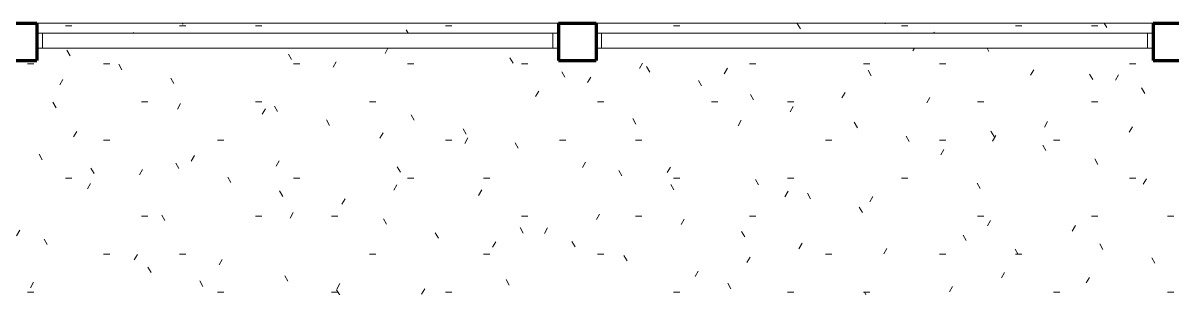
# Model space of a CAD drawing. Header units: millimetres. Extents: x -11245 to 24889, y -43080 to -3800.
# Drawn here: x -2259 to 3886, y -8110 to -6690 of the extents above; entities that cross this region are included whole.
import ezdxf

# ---------------------------------------------------------------- set-up
doc = ezdxf.new("R2010")
doc.units = ezdxf.units.MM
for name, color, linetype, lineweight in [('A-AREA', 32, 'Continuous', 9), ('A-FLOR', 192, 'Continuous', 18), ('A-FLOR-PATT', 8, 'Continuous', 18), ('Balaústres', 7, 'Continuous', 9), ('Corrimãos superiores', 7, 'Continuous', 9), ('S-COLS', 52, 'Continuous', 18), ('S-COLS-SYMB', 171, 'Continuous', 70)]:
    doc.layers.add(name, color=color, linetype=linetype, lineweight=lineweight)

# ---------------------------------------------------------------- blocks, each defined once
blk = doc.blocks.new('Pilar de Madeira - 20x20cm-4274178-PONTOS HIDRÁULICOS TÉRREO')
at = {"layer": 'S-COLS', "lineweight": 60}
for p, q in [((100, 100), (-100, 100)), ((-100, 100), (-100, -100)), ((100, -100), (100, 100)), ((-100, -100), (100, -100))]:
    blk.add_line(p, q, dxfattribs=at)
at = {"layer": 'S-COLS-SYMB'}
for p, q in [((-100, 100), (-100, -100)), ((-100, 100), (100, 100)), ((100, 100), (100, -100)), ((-100, -100), (100, -100))]:
    blk.add_line(p, q, dxfattribs=at)
blk = doc.blocks.new('Pilar de Madeira - 20x20cm-4274203-PONTOS HIDRÁULICOS TÉRREO')
at = {"layer": 'S-COLS', "lineweight": 60}
for p, q in [((100, 100), (-100, 100)), ((-100, 100), (-100, -100)), ((100, -100), (100, 100)), ((-100, -100), (100, -100))]:
    blk.add_line(p, q, dxfattribs=at)
at = {"layer": 'S-COLS-SYMB'}
for p, q in [((-100, 100), (-100, -100)), ((-100, 100), (100, 100)), ((100, 100), (100, -100)), ((-100, -100), (100, -100))]:
    blk.add_line(p, q, dxfattribs=at)
blk = doc.blocks.new('Guarda-corpo - 8x8cm-4629493-PONTOS HIDRÁULICOS TÉRREO')
at = {"layer": 'Balaústres'}
for p, q in [((40, 40), (-40, 40)), ((-40, 40), (-40, 12.5)), ((40, 12.5), (40, 40))]:
    blk.add_line(p, q, dxfattribs=at)
blk = doc.blocks.new('Guarda-corpo - 8x8cm-V7-PONTOS HIDRÁULICOS TÉRREO')
at = {"layer": 'Balaústres'}
for p, q in [((-40, -12.5), (-40, -40)), ((-40, -40), (40, -40)), ((40, -40), (40, -12.5))]:
    blk.add_line(p, q, dxfattribs=at)
blk = doc.blocks.new('Guarda-corpo - Guarda-corpo-3444668-PONTOS HIDRÁULICOS TÉRREO')
at = {"rotation": 269.9999999999998}
for name, p in [('Guarda-corpo - 8x8cm-V7-PONTOS HIDRÁULICOS TÉRREO', (-2142.1, -6784.7)), ('Guarda-corpo - 8x8cm-4629493-PONTOS HIDRÁULICOS TÉRREO', (562.9, -6784.7))]:
    blk.add_blockref(name, p, dxfattribs=at)
blk = doc.blocks.new('Tipo de corrimão superior - Corrimão superior_Interno_-3444753-PONTOS HIDRÁULICOS TÉRREO')
at = {"layer": 'Corrimãos superiores'}
for p, q in [((-2154.6, -6824.7), (-2154.6, -6744.7)), ((-2154.6, -6744.7), (575.4, -6744.7)), ((575.4, -6744.7), (575.4, -6824.7)), ((575.4, -6824.7), (-2154.6, -6824.7))]:
    blk.add_line(p, q, dxfattribs=at)
blk = doc.blocks.new('Tipo de corrimão superior - Corrimão superior_Interno_-V8-PONTOS HIDRÁULICOS TÉRREO')
at = {"layer": 'Corrimãos superiores'}
for p, q in [((-2154.6, -6824.7), (-2154.6, -6744.7)), ((575.4, -6744.7), (-2154.6, -6744.7)), ((575.4, -6824.7), (575.4, -6744.7)), ((575.4, -6824.7), (-2154.6, -6824.7))]:
    blk.add_line(p, q, dxfattribs=at)
blk = doc.blocks.new('Guarda-corpo - Guarda-corpo-4630171-PONTOS HIDRÁULICOS TÉRREO')
at = {"rotation": 269.9999999999998}
for name, p in [('Guarda-corpo - 8x8cm-V7-PONTOS HIDRÁULICOS TÉRREO', (847.9, -6784.7)), ('Guarda-corpo - 8x8cm-4629493-PONTOS HIDRÁULICOS TÉRREO', (3742.9, -6784.7))]:
    blk.add_blockref(name, p, dxfattribs=at)
blk = doc.blocks.new('Tipo de corrimão superior - Corrimão superior_Interno_-4630174-PONTOS HIDRÁULICOS TÉRREO')
at = {"layer": 'Corrimãos superiores'}
for p, q in [((835.4, -6824.7), (835.4, -6744.7)), ((835.4, -6744.7), (3755.4, -6744.7)), ((3755.4, -6744.7), (3755.4, -6824.7)), ((3755.4, -6824.7), (835.4, -6824.7))]:
    blk.add_line(p, q, dxfattribs=at)
blk = doc.blocks.new('Tipo de corrimão superior - Corrimão superior_Interno_-V20-PONTOS HIDRÁULICOS TÉRREO')
at = {"layer": 'Corrimãos superiores'}
for p, q in [((835.4, -6824.7), (835.4, -6744.7)), ((3755.4, -6744.7), (835.4, -6744.7)), ((3755.4, -6824.7), (3755.4, -6744.7)), ((3755.4, -6824.7), (835.4, -6824.7))]:
    blk.add_line(p, q, dxfattribs=at)

msp = doc.modelspace()

# ---------------------------------------------------------------- hatches: boundary and pattern name
at = {"layer": 'A-FLOR-PATT', "lineweight": 9}
h = msp.add_hatch(dxfattribs=at)
h.set_pattern_fill('FP_1', color=9, style=0, pattern_type=2)
h.set_pattern_definition([(0, (0, 0), (812.8, 203.2), [33.528, -576.072, 33.528, -576.072, -3251.2]), (0, (0, 0), (812.8, 203.2), [-1219.2, 33.528, -1185.672, 33.528, -576.072, -1422.4]), (0, (0, 0), (812.8, 203.2), [-3048, 33.528, -372.872, 33.528, -982.472]), (120, (304.8, 101.6), (-582.3764, 602.3054), [33.528, -576.072, 33.528, -576.072, -3251.2]), (120, (304.8, 101.6), (-582.3764, 602.3054), [-1219.2, 33.528, -1185.672, 33.528, -576.072, -1422.4]), (120, (304.8, 101.6), (-582.3764, 602.3054), [-3048, 33.528, -372.872, 33.528, -982.472]), (240, (406.4, 508), (-230.4236, -805.5054), [33.528, -576.072, 33.528, -576.072, -3251.2]), (240, (406.4, 508), (-230.4236, -805.5054), [-1219.2, 33.528, -1185.672, 33.528, -576.072, -1422.4]), (240, (406.4, 508), (-230.4236, -805.5054), [-3048, 33.528, -372.872, 33.528, -982.472])])
h.paths.add_polyline_path([(2920.4, -8369.7), (3544.4, -8369.7), (3544.4, -8294.7), (2920.4, -8294.7), (2920.4, -8234.7), (3544.4, -8234.7), (3545.4, -8179.7), (3644.4, -8179.7), (3644.4, -8189.7), (4126.4, -8189.7), (4126.4, -8179.7), (4226.4, -8179.7), (4226.4, -8234.7), (4850.4, -8234.7), (4850.4, -8294.7), (4226.4, -8294.7), (4226.4, -8369.7), (6724.4, -8369.7), (6724.4, -8294.7), (6100.4, -8294.7), (6100.4, -8234.7), (6724.4, -8234.7), (6725.4, -8179.7), (6824.4, -8179.7), (6824.4, -8189.7), (7655.4, -8189.7), (7655.4, -6889.7), (7455.4, -6889.7), (7455.4, -6824.7), (3987.9, -6824.7), (3987.9, -6744.7), (7455.4, -6744.7), (7455.4, -6689.7), (3985.4, -6689.7), (3985.4, -6889.7), (3785.4, -6889.7), (3785.4, -6689.7), (805.4, -6689.7), (805.4, -6889.7), (605.4, -6889.7), (605.4, -6689.7), (-2184.6, -6689.7), (-2184.6, -6889.7), (-2384.6, -6889.7), (-2384.6, -8189.7), (-2233.6, -8189.7), (-2233.6, -8179.7), (-2133.6, -8179.7), (-2133.6, -8234.7), (-1509.6, -8234.7), (-1509.6, -8294.7), (-2133.6, -8294.7), (-2133.6, -8369.7), (364.4, -8369.7), (364.4, -8294.7), (-259.6, -8294.7), (-259.6, -8234.7), (364.4, -8234.7), (365.4, -8179.7), (464.4, -8179.7), (464.4, -8189.7), (946.4, -8189.7), (946.4, -8179.7), (1046.4, -8179.7), (1046.4, -8234.7), (1670.4, -8234.7), (1670.4, -8294.7), (1046.4, -8294.7), (1046.4, -8369.7), (2870.4, -8369.7)])
h.paths.add_polyline_path([(5475.4, -8324.7), (4850.4, -8324.7), (4850.4, -8294.7), (6100.4, -8294.7), (6100.4, -8324.7), (5525.4, -8324.7)])
h.paths.add_polyline_path([(2870.4, -8324.7), (1670.4, -8324.7), (1670.4, -8294.7), (2920.4, -8294.7), (2920.4, -8324.7)])
h.paths.add_polyline_path([(-650.2, -8324.7), (-1509.6, -8324.7), (-1509.6, -8294.7), (-259.6, -8294.7), (-259.6, -8324.7), (-309.6, -8324.7)])
h.paths.add_polyline_path([(7547.4, -8187.2), (7515.4, -8187.2), (7515.4, -6892.2), (7595.4, -6892.2), (7595.4, -8187.2)])
h.paths.add_polyline_path([(887.9, -6824.7), (807.9, -6824.7), (807.9, -6744.7), (3782.9, -6744.7), (3782.9, -6824.7), (971.3, -6824.7)])
h.paths.add_polyline_path([(-830.3, -6824.7), (-2182.1, -6824.7), (-2181.6, -6744.7), (602.9, -6744.7), (602.9, -6824.7), (-829.6, -6824.7)])

# ---------------------------------------------------------------- linework, layer by layer
at = {"layer": 'A-AREA'}
for p, q in [((605.4, -6689.7), (-2184.6, -6689.7)), ((3785.4, -6689.7), (805.4, -6689.7))]:
    msp.add_line(p, q, dxfattribs=at)
at = {"layer": 'A-FLOR'}
for p, q in [((605.4, -6689.7), (-2184.6, -6689.7)), ((3785.4, -6689.7), (805.4, -6689.7))]:
    msp.add_line(p, q, dxfattribs=at)

# ---------------------------------------------------------------- block references
at = {"layer": 'Balaústres'}
for name in ['Guarda-corpo - Guarda-corpo-3444668-PONTOS HIDRÁULICOS TÉRREO', 'Guarda-corpo - Guarda-corpo-4630171-PONTOS HIDRÁULICOS TÉRREO']:
    msp.add_blockref(name, (0, 0), dxfattribs=at)
at = {"layer": 'Corrimãos superiores'}
for name in ['Tipo de corrimão superior - Corrimão superior_Interno_-3444753-PONTOS HIDRÁULICOS TÉRREO', 'Tipo de corrimão superior - Corrimão superior_Interno_-V8-PONTOS HIDRÁULICOS TÉRREO', 'Tipo de corrimão superior - Corrimão superior_Interno_-4630174-PONTOS HIDRÁULICOS TÉRREO', 'Tipo de corrimão superior - Corrimão superior_Interno_-V20-PONTOS HIDRÁULICOS TÉRREO']:
    msp.add_blockref(name, (0, 0), dxfattribs=at)
at = {"layer": 'S-COLS'}
for name, p in [('Pilar de Madeira - 20x20cm-4274203-PONTOS HIDRÁULICOS TÉRREO', (-2284.6, -6789.7)), ('Pilar de Madeira - 20x20cm-4274178-PONTOS HIDRÁULICOS TÉRREO', (705.4, -6789.7)), ('Pilar de Madeira - 20x20cm-4274178-PONTOS HIDRÁULICOS TÉRREO', (3885.4, -6789.7))]:
    msp.add_blockref(name, p, dxfattribs=at)

doc.saveas('drawing.dxf')
